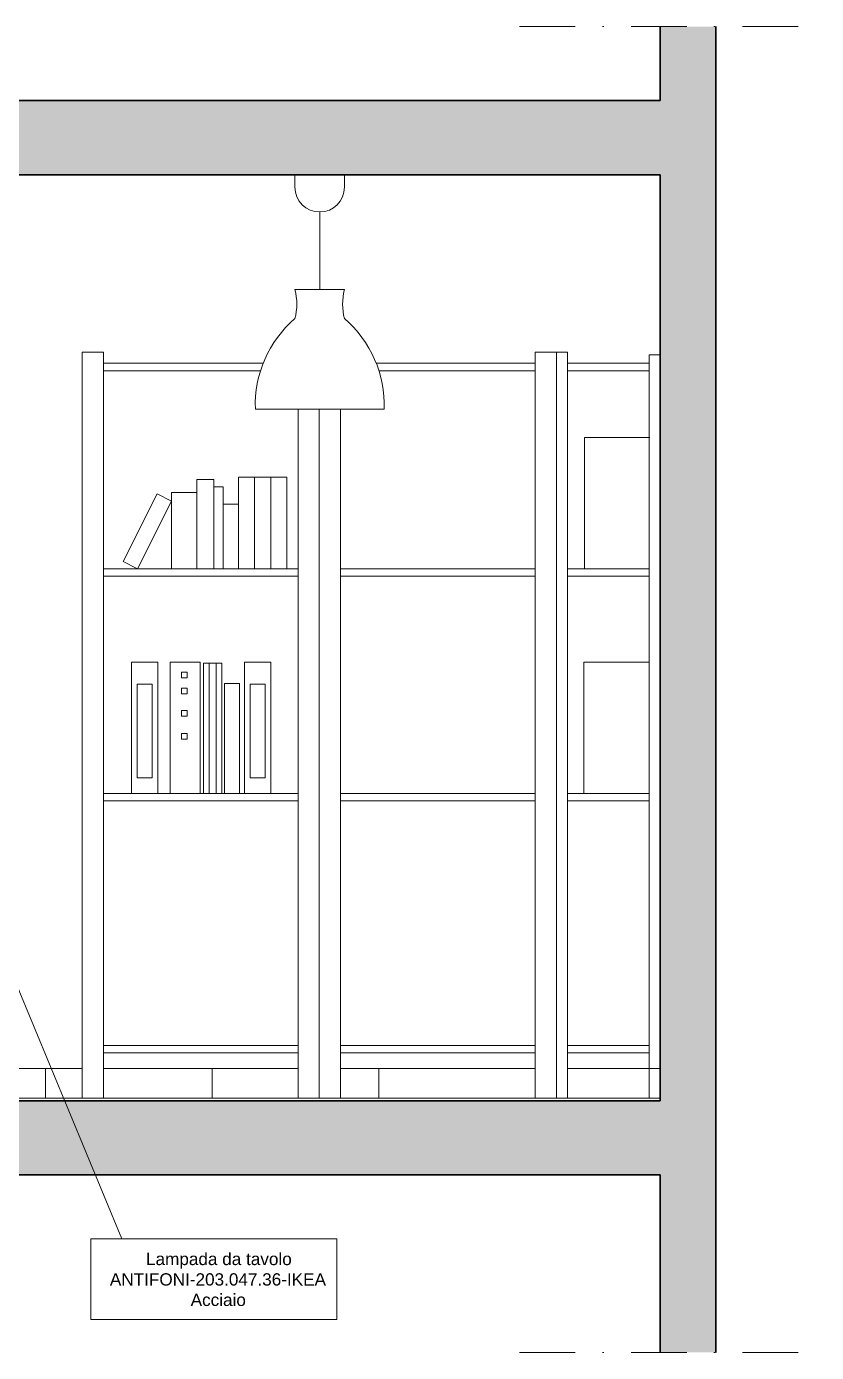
# Model space of a CAD drawing. Header units: millimetres. Extents: x 1232 to 3760, y 1413 to 4733.
# Drawn here: x 3546.3 to 3759.5, y 3724.1 to 4082 of the extents above; entities that cross this region are included whole.
import ezdxf

# ---------------------------------------------------------------- set-up
doc = ezdxf.new("R2010")
doc.units = ezdxf.units.MM
doc.linetypes.add('DASHDOT', pattern=[1, 0.5, -0.25, 0, -0.25])
for name, color, linetype, lineweight in [('A-ANNO-SYMB', 3, 'Continuous', 18), ('A-FURN', 8, 'Continuous', 18), ('A-SECT C-MCUT', 9, 'Continuous', 20), ('A-SECT-MCUT', 1, 'Continuous', 35), ('A-WALL-STUD', 4, 'Continuous', 18)]:
    doc.layers.add(name, color=color, linetype=linetype, lineweight=lineweight)
doc.styles.get("Standard").update_dxf_attribs({"font": 'arial.ttf'})

msp = doc.modelspace()

# ---------------------------------------------------------------- hatches: boundary and pattern name
at = {"layer": 'A-WALL-STUD'}
h = msp.add_hatch(color=256, dxfattribs=at)
h.dxf.hatch_style = 1
h.paths.add_polyline_path([(3732.36, 4081.99), (3717.36, 4081.99), (3717.36, 4061.99), (3385.89, 4061.99), (3385.89, 4041.99), (3397.36, 4041.99), (3397.36, 3791.99), (3385.89, 3791.99), (3385.89, 3771.99), (3717.36, 3771.99), (3717.36, 3724.06), (3732.36, 3724.06)])
h.paths.add_polyline_path([(3412.36, 3791.99), (3412.36, 3792.69), (3412.36, 3925.69), (3412.36, 4041.99), (3717.36, 4041.99), (3717.36, 3791.99), (3717.36, 3791.99)], flags=16)
edge = h.paths.add_edge_path(flags=0)
edge.add_line((3416.51, 3948.43), (3416.29, 3949.1))
edge.add_line((3416.29, 3949.1), (3416.23, 3948.64))
edge.add_ellipse((3416.16, 3947.28), major_axis=(0.68, 1.06), ratio=0.666667, start_angle=-79.3852, end_angle=22.7957)
edge = h.paths.add_edge_path(flags=0)
edge.add_line((3416.29, 3949.1), (3415.24, 3947.99))
edge.add_ellipse((3413.63, 3947.57), major_axis=(1.13, 1.77), ratio=0.666667, start_angle=203.4719, end_angle=305.6529, ccw=False)
edge.add_ellipse((3415.98, 3947.23), major_axis=(0.68, 1.06), ratio=0.666667, start_angle=49.1862, end_angle=151.3671, ccw=False)
edge.add_line((3416.23, 3948.64), (3416.29, 3949.1))
edge = h.paths.add_edge_path(flags=0)
edge.add_line((3415.79, 3949.47), (3416.29, 3949.1))
edge.add_line((3416.29, 3949.1), (3416.16, 3949.47))
edge.add_ellipse((3415.71, 3950.51), major_axis=(0.68, 1.06), ratio=0.666667, start_angle=126.3291, end_angle=228.51)
edge = h.paths.add_edge_path(flags=0)
edge.add_ellipse((3414.55, 3950.63), major_axis=(1.13, 1.77), ratio=0.666667, start_angle=-79.3852, end_angle=22.7957, ccw=False)
edge.add_ellipse((3417.1, 3950.97), major_axis=(0.68, 1.06), ratio=0.666667, start_angle=74.9005, end_angle=177.0814, ccw=False)
h.paths.add_polyline_path([(3420.28, 3954.2), (3420.49, 3953.76), (3421.44, 3952.93, 0.41079)], flags=0)
h.paths.add_polyline_path([(3423.37, 3945.23), (3423.25, 3942.51, 0.477945)], flags=0)
h.paths.add_polyline_path([(3532.34, 3867.19), (3532.11, 3867.19), (3532.11, 3866.96), (3533.02, 3864.62), (3533.52, 3864.72), (3532.73, 3866.76)], flags=0)

# ---------------------------------------------------------------- linework, layer by layer
at = {"layer": 'A-ANNO-SYMB', "color": 3}
msp.add_line((3571.96, 3754.72), (3525.45, 3867.08), dxfattribs=at)
at = {"layer": 'A-ANNO-SYMB', "color": 6}
msp.add_lwpolyline([(3563.59, 3732.95), (3630.04, 3732.95), (3630.04, 3754.72), (3563.59, 3754.72)], close=True, dxfattribs=at)
at = {"layer": 'A-FURN'}
for p, q in [((3561.31, 3792.69), (3561.31, 3994.11)), ((3567.01, 3994.11), (3561.31, 3994.11)), ((3567.01, 3994.11), (3567.01, 3792.69)), ((3610.15, 3991.09), (3567.01, 3991.09)), ((3683.62, 3991.09), (3640.69, 3991.09)), ((3683.62, 3792.69), (3683.62, 3994.11)), ((3689.31, 3994.11), (3683.62, 3994.11)), ((3689.31, 3994.11), (3689.31, 3792.69)), ((3689.31, 3994.09), (3689.31, 3792.69)), ((3689.31, 3994.09), (3692.31, 3994.09)), ((3692.31, 3991.09), (3692.31, 3994.09)), ((3692.31, 3792.69), (3692.31, 3991.09)), ((3692.31, 3991.09), (3714.36, 3991.09)), ((3714.36, 3990.39), (3714.36, 3993.39)), ((3714.36, 3993.39), (3717.36, 3993.39)), ((3714.36, 3991.09), (3714.36, 3792.69)), ((3567.01, 3989.09), (3609.44, 3989.09)), ((3641.4, 3989.09), (3683.62, 3989.09)), ((3714.36, 3989.09), (3692.31, 3989.09)), ((3619.62, 3792.69), (3619.62, 3978.71)), ((3625.31, 3978.71), (3625.31, 3792.69)), ((3625.31, 3792.69), (3625.31, 3978.71)), ((3631.01, 3978.71), (3631.01, 3792.69)), ((3696.93, 3935.62), (3696.93, 3971.04)), ((3696.93, 3971.04), (3714.54, 3971.04)), ((3619.62, 3935.63), (3567.01, 3935.63)), ((3683.62, 3935.63), (3631.01, 3935.63)), ((3692.31, 3935.62), (3714.36, 3935.62)), ((3714.36, 3935.62), (3696.93, 3935.62)), ((3567.01, 3933.63), (3619.62, 3933.63)), ((3631.01, 3933.63), (3683.62, 3933.63)), ((3714.36, 3933.63), (3692.31, 3933.63)), ((3714.36, 3915.62), (3714.36, 3913.62)), ((3574.58, 3910.38), (3581.71, 3910.38)), ((3574.58, 3874.97), (3574.58, 3910.38)), ((3581.71, 3910.38), (3581.71, 3874.97)), ((3585.03, 3910.4), (3593.19, 3910.4)), ((3585.03, 3874.97), (3585.03, 3910.4)), ((3593.19, 3910.4), (3593.19, 3874.97)), ((3594.06, 3910.09), (3597.5, 3910.09)), ((3594.06, 3874.97), (3594.06, 3910.09)), ((3595.57, 3910.09), (3599.01, 3910.09)), ((3595.57, 3874.97), (3595.57, 3910.09)), ((3597.5, 3910.09), (3597.5, 3874.97)), ((3599.01, 3910.09), (3599.01, 3874.97)), ((3605.12, 3910.38), (3612.26, 3910.38)), ((3605.12, 3874.97), (3605.12, 3910.38)), ((3612.26, 3910.38), (3612.26, 3874.97)), ((3696.75, 3874.97), (3696.75, 3910.38)), ((3696.75, 3910.38), (3714.36, 3910.38)), ((3588.09, 3906.13), (3588.09, 3907.66)), ((3588.09, 3907.66), (3589.62, 3907.66)), ((3589.62, 3906.13), (3588.09, 3906.13)), ((3589.62, 3907.66), (3589.62, 3906.13)), ((3576.14, 3904.5), (3580.15, 3904.5)), ((3576.14, 3879.2), (3576.14, 3904.5)), ((3580.15, 3904.5), (3580.15, 3879.2)), ((3588.09, 3901.82), (3588.09, 3903.35)), ((3588.09, 3903.35), (3589.62, 3903.35)), ((3589.62, 3901.82), (3588.09, 3901.82)), ((3589.62, 3903.35), (3589.62, 3901.82)), ((3599.74, 3904.62), (3603.76, 3904.62)), ((3599.74, 3874.97), (3599.74, 3904.62)), ((3600.19, 3904.62), (3603.62, 3904.62)), ((3603.76, 3904.62), (3603.76, 3874.97)), ((3606.68, 3904.5), (3610.7, 3904.5)), ((3606.68, 3879.2), (3606.68, 3904.5)), ((3610.7, 3904.5), (3610.7, 3879.2)), ((3588.09, 3895.83), (3588.09, 3897.36)), ((3588.09, 3897.36), (3589.62, 3897.36)), ((3589.62, 3895.83), (3588.09, 3895.83)), ((3589.62, 3897.36), (3589.62, 3895.83)), ((3588.09, 3889.61), (3588.09, 3891.14)), ((3588.09, 3891.14), (3589.62, 3891.14)), ((3589.62, 3891.14), (3589.62, 3889.61)), ((3589.62, 3889.61), (3588.09, 3889.61)), ((3580.15, 3879.2), (3576.14, 3879.2)), ((3610.7, 3879.2), (3606.68, 3879.2)), ((3619.62, 3874.97), (3567.01, 3874.97)), ((3567.01, 3872.97), (3619.62, 3872.97)), ((3581.71, 3874.97), (3574.58, 3874.97)), ((3593.19, 3874.97), (3585.03, 3874.97)), ((3597.5, 3874.97), (3594.06, 3874.97)), ((3599.01, 3874.97), (3595.57, 3874.97)), ((3603.76, 3874.97), (3599.74, 3874.97)), ((3612.26, 3874.97), (3605.12, 3874.97)), ((3683.62, 3874.97), (3631.01, 3874.97)), ((3631.01, 3872.97), (3683.62, 3872.97)), ((3692.31, 3874.97), (3714.36, 3874.97)), ((3714.36, 3872.97), (3692.31, 3872.97)), ((3714.36, 3874.97), (3696.93, 3874.97)), ((3714.36, 3854.97), (3714.36, 3852.97)), ((3619.62, 3806.95), (3567.01, 3806.95)), ((3567.01, 3804.95), (3619.62, 3804.95)), ((3683.62, 3806.95), (3631.01, 3806.95)), ((3631.01, 3804.95), (3683.62, 3804.95)), ((3692.31, 3806.95), (3714.36, 3806.95)), ((3714.36, 3804.95), (3692.31, 3804.95)), ((3532.11, 3800.69), (3551.36, 3800.69)), ((3551.36, 3800.69), (3551.36, 3792.69)), ((3551.36, 3800.69), (3561.31, 3800.69)), ((3567.01, 3800.69), (3596.36, 3800.69)), ((3596.36, 3800.69), (3596.36, 3792.69)), ((3596.36, 3800.69), (3619.62, 3800.69)), ((3631.01, 3800.69), (3641.36, 3800.69)), ((3641.36, 3800.69), (3641.36, 3792.69)), ((3641.36, 3800.69), (3683.62, 3800.69)), ((3692.31, 3800.69), (3717.36, 3800.69)), ((3567.01, 3792.69), (3561.31, 3792.69)), ((3625.31, 3792.69), (3619.62, 3792.69)), ((3631.01, 3792.69), (3625.31, 3792.69)), ((3689.31, 3792.69), (3683.62, 3792.69)), ((3689.31, 3792.69), (3692.31, 3792.69))]:
    msp.add_line(p, q, dxfattribs=at)
for points in [[(3618.73, 4041.99), (3632.1, 4041.99)], [(3618.73, 4041.99), (3618.73, 4038.61)], [(3632.1, 4041.99), (3632.1, 4038.61)], [(3625.42, 4010.97), (3625.42, 4031.92)], [(3618.73, 4010.97), (3625.42, 4010.97)], [(3632.1, 4010.97), (3625.42, 4010.97)], [(3608.05, 3978.71), (3642.79, 3978.71)]]:
    msp.add_lwpolyline(points, dxfattribs=at)
for points in [[(3592.28, 3959.71), (3596.81, 3959.71), (3596.81, 3935.63), (3592.28, 3935.63)], [(3603.51, 3935.63), (3607.85, 3935.63), (3607.85, 3960.31), (3603.51, 3960.31)], [(3607.85, 3935.63), (3612.19, 3935.63), (3612.19, 3960.31), (3607.85, 3960.31)], [(3612.19, 3935.63), (3616.52, 3935.63), (3616.52, 3960.31), (3612.19, 3960.31)], [(3572.38, 3937.57), (3576.25, 3935.63), (3585.38, 3953.86), (3581.51, 3955.8)], [(3585.38, 3956.17), (3592.28, 3956.17), (3592.28, 3935.63), (3585.38, 3935.63)], [(3596.81, 3957.75), (3599.38, 3957.75), (3599.38, 3935.63), (3596.81, 3935.63)], [(3599.38, 3953.02), (3603.51, 3953.02), (3603.51, 3935.63), (3599.38, 3935.63)]]:
    msp.add_lwpolyline(points, close=True, dxfattribs=at)
for centre, radius, start, end in [((3625.42, 4038.61), 6.68, 180, 0), ((3603.65, 4007.06), 15.58, 345.4453, 14.5547), ((3647.18, 4007.06), 15.58, 165.4453, 194.5547), ((3638.59, 3979.9), 30.56, 130.5068, 182.2392), ((3612.25, 3979.9), 30.56, 357.7608, 49.4932)]:
    msp.add_arc(centre, radius, start, end, dxfattribs=at)
at = {"layer": 'A-SECT C-MCUT', "linetype": 'DASHDOT', "ltscale": 30}
for p, q in [((3679.39, 4081.99), (3759.52, 4081.99)), ((3679.39, 3724.06), (3759.52, 3724.06))]:
    msp.add_line(p, q, dxfattribs=at)
at = {"layer": 'A-SECT-MCUT'}
for p, q in [((3717.36, 4061.99), (3717.36, 4081.99)), ((3732.36, 4081.99), (3732.36, 3724.09)), ((3717.36, 4061.99), (3385.89, 4061.99)), ((3412.36, 4041.99), (3717.36, 4041.99)), ((3717.36, 4041.99), (3717.36, 3791.99)), ((3717.36, 3791.99), (3717.36, 3973.39)), ((3412.36, 3791.99), (3717.36, 3791.99)), ((3717.36, 3771.99), (3385.89, 3771.99)), ((3717.36, 3771.99), (3717.36, 3724.09))]:
    msp.add_line(p, q, dxfattribs=at)
at = {"layer": 'A-WALL-STUD', "color": 3}
for p, q in [((3412.36, 3792.69), (3717.36, 3792.69)), ((3717.36, 3792.69), (3717.36, 3791.99))]:
    msp.add_line(p, q, dxfattribs=at)

# ---------------------------------------------------------------- texts
at = {"layer": 'A-ANNO-SYMB', "color": 3, "insert": (3566.83, 3750.96), "char_height": 3.3105, "attachment_point": 1}
msp.add_mtext_dynamic_manual_height_columns('\\pi11.70683;{\\C256;Lampada da tavolo \\P\\pi1.9448;ANTIFONI-203.047.36-IKEA \\P\\pi23.753;Acciaio}', width=62.2428, gutter_width=1, heights=[0], dxfattribs=at)

doc.saveas('drawing.dxf')
